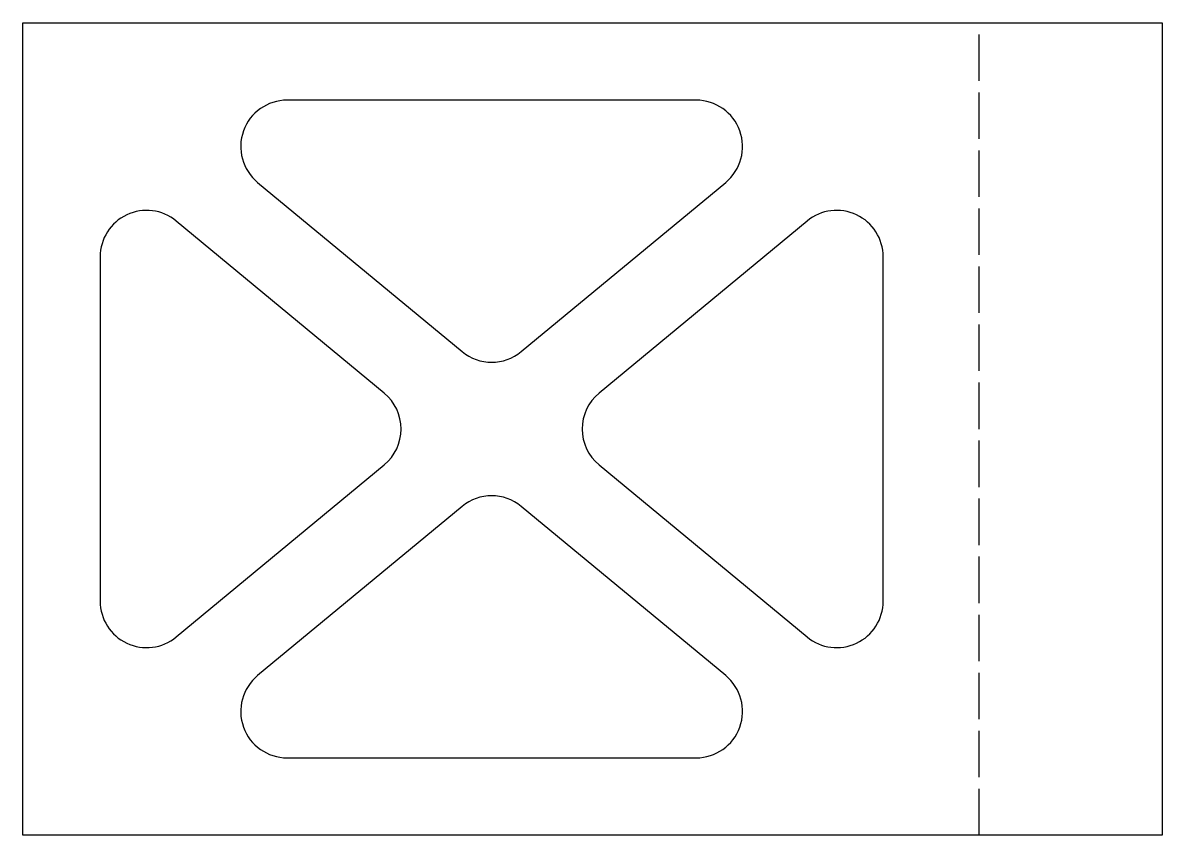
# Model space of a CAD drawing. Header units: millimetres. Extents: x 0 to 295, y 0 to 210.
import ezdxf

# ---------------------------------------------------------------- set-up
doc = ezdxf.new("R2010")
doc.units = ezdxf.units.MM
doc.header["$MEASUREMENT"] = 0
doc.linetypes.add('ACAD_ISO02W100', pattern=[15, 12, -3])

msp = doc.modelspace()

# ---------------------------------------------------------------- linework, layer by layer
at = {"linetype": 'ACAD_ISO02W100'}
msp.add_line((247.31, 0), (247.31, 210), dxfattribs=at)
msp.add_lwpolyline([(294.61, 0), (0, 0), (0, 210), (294.61, 210)], close=True)
for points in [[(128.88, 125.02), (181.76, 168.75, 0.702907), (174.12, 190), (68.34, 190, 0.702907), (60.7, 168.75), (113.58, 125.02, 0.359877)], [(93.47, 114.25), (39.65, 158.76, 0.634529), (20, 149.51), (20, 60.49, 0.634529), (39.65, 51.24), (93.47, 95.75, 0.470721)], [(202.81, 158.76), (148.99, 114.25, 0.470721), (148.99, 95.75), (202.81, 51.24, 0.634529), (222.46, 60.49), (222.46, 149.51, 0.634529)], [(68.34, 20), (174.12, 20, 0.702907), (181.76, 41.25), (128.88, 84.98, 0.359877), (113.58, 84.98), (60.7, 41.25, 0.702907)]]:
    msp.add_lwpolyline(points, format="xyb", close=True)

doc.saveas('drawing.dxf')
